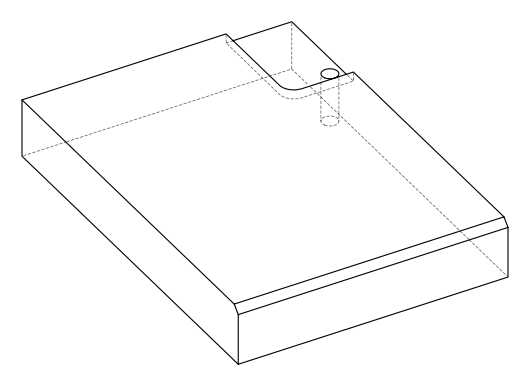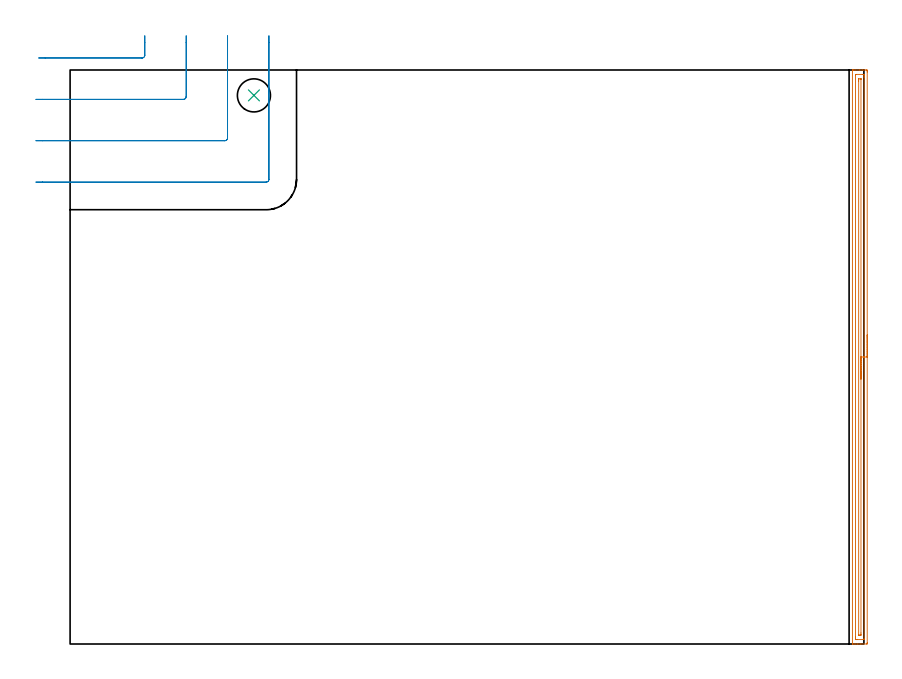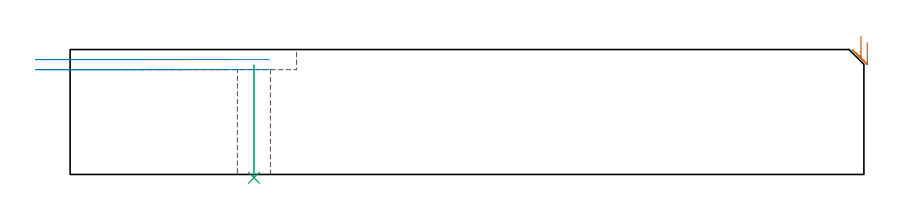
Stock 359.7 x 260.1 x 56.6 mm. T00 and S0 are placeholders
(PLAN: 3 operations, 2 tool changes, 8.6 min)
(1 AREA_MILL | FG_CHAMFER_SURFACE | UGT0205_001 | 6.42 min | 5841 mm3)
(2 MILL_CORNER_NOTCH_RECTANGULAR | CORNER_NOTCH_RECTANGULAR | UGT0201_107 | Follow Part, ap 6.25, ae 75% | 2.02 min | 58741 mm3)
(3 INDEXABLE_INSERT_DRILL_THROUGH_HOLE_FROM_SOLID | STEP1HOLE | UGT0302_001 | 0.21 min | 8379 mm3)
(TOOL UGT0205_001 | Chamfer Mill 20 x 3 x 45 deg. | D20 FL50 Z2)
(TOOL UGT0201_107 | End Mill 25 mm | D25 FL25 Z2)
(TOOL UGT0302_001 | Indexable Insert Drill 15mm | D15 PA180 FL50 Z2)
(OP 1 AREA_MILL)
G17 G21 G94 G90
T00 M6
G54
G17 G0 G90 X361.2 Y140.05 S1061 M3
G43 Z66.6 H0
Z59.9
G94 G1 Y140.012 Z59.028 F250.
Y139.898 Z58.163
Y139.709 Z57.312
Y139.447 Z56.48
Y139.113 Z55.674
Y138.71 Z54.9
Y138.241 Z54.164
Y137.71 Z53.472
Y137.121 Z52.829
Y136.478 Z52.24
Y135.786 Z51.708
Y135.05 Z51.24
Y134.276 Z50.837
Y133.47 Z50.503
Y132.638 Z50.241
Y131.786 Z50.052
Y130.922 Z49.938
Y130.05 Z49.9
Y0.609
X361.198 Y0.301
X361.193 Y0.01 Z49.903
X360.898 Y0. Z50.199
X358.285 Z52.809
X356.861 Z54.236
X355.673 Z55.422
X354.72 Z56.379
X354.61 Z56.482
X354.564 Y0.002 Z56.528
X354.503 Y0.01 Z56.588
X354.5 Y0.162 Z56.6
Y259.937
X354.502 Y260.09 Z56.588
X354.609 Y260.098 Z56.483
X354.72 Y260.1 Z56.379
X355.039 Z56.06
X355.673 Z55.422
X357.732 Z53.366
X359.156 Z51.939
X359.75 Z51.346
X360.621 Z50.476
X360.898 Y260.097 Z50.199
X361.193 Y260.09 Z49.903
X361.198 Y259.799 Z49.9
X361.2 Y259.491
Y259.181
Y130.05
X359.786 Z51.314
X359.785 Y2.394 Z51.315
X359.784 Y2.072 Z51.316
X359.782 Y2.032 Z51.318
X359.78 Y2.018 Z51.32
X359.77 Y2.01 Z51.33
X359.669 Y2.005 Z51.431
X359.54 Y2.001 Z51.56
X356.544 Y2. Z54.556
X356.056 Y2.002 Z55.044
X355.946 Y2.007 Z55.154
X355.926 Y2.009 Z55.174
X355.921 Y2.046 Z55.179
X355.918 Y2.144 Z55.182
X355.915 Y2.394 Z55.185
X355.914 Y3.04 Z55.186
Y3.287
X355.915 Y257.706 Z55.185
X355.916 Y258.028 Z55.184
X355.918 Y258.068 Z55.182
X355.92 Y258.082 Z55.18
X355.93 Y258.09 Z55.17
X356.031 Y258.095 Z55.069
X356.16 Y258.099 Z54.94
X359.156 Y258.1 Z51.944
X359.644 Y258.098 Z51.456
X359.754 Y258.093 Z51.346
X359.774 Y258.091 Z51.326
X359.779 Y258.054 Z51.321
X359.783 Y257.956 Z51.317
X359.785 Y257.706 Z51.315
X359.786 Y257.06 Z51.314
Y256.813
Y130.05
X358.372 Z52.728
Y4.984
X358.37 Y4.18 Z52.73
X358.369 Y4.094 Z52.731
X358.365 Y4.013 Z52.735
X358.285 Y4.01 Z52.815
X357.589 Y4.001 Z53.511
X357.415 Y4.003 Z53.685
X357.357 Y4.006 Z53.743
X357.34 Y4.009 Z53.76
X357.335 Y4.035 Z53.765
X357.331 Y4.092 Z53.769
X357.329 Y4.18 Z53.771
X357.328 Y255.116 Z53.772
X357.33 Y255.92 Z53.77
X357.331 Y256.006 Z53.769
X357.335 Y256.087 Z53.765
X357.415 Y256.09 Z53.685
X358.111 Y256.099 Z52.989
X358.285 Y256.097 Z52.815
X358.343 Y256.094 Z52.757
X358.36 Y256.091 Z52.74
X358.365 Y256.065 Z52.735
X358.369 Y256.008 Z52.731
X358.371 Y255.92 Z52.729
X358.372 Y130.05 Z52.728
Y129.178 Z52.766
Y128.313 Z52.88
Y127.462 Z53.069
Y126.63 Z53.331
Y125.824 Z53.665
Y125.05 Z54.068
Y124.314 Z54.537
Y123.622 Z55.068
Y122.979 Z55.657
Y122.39 Z56.301
Y121.858 Z56.993
Y121.39 Z57.728
Y120.987 Z58.502
Y120.653 Z59.308
Y120.391 Z60.14
Y120.202 Z60.992
Y120.088 Z61.857
Y120.05 Z62.728
G0 Z66.6
M5
M2
(OP 2 MILL_CORNER_NOTCH_RECTANGULAR)
G17 G21 G94 G90
T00 M6
G54
G17 G0 G90 X-14.249 Y265.55 S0 M3
G43 Z66.6 H0
Z52.05
G94 G1 X-11.249 F250.
X32.606 F500.
G3 X33.85 Y266.794 R1.25
G1 Y272.6
Y275.6 F250.
G0 Z66.6
X-15.5 Y246.8
Z52.05
G1 X-12.5
X51.356 F500.
G3 X52.6 Y248.044 R1.25
G1 Y272.6
Y275.6 F250.
G0 Z66.6
X-15.5 Y228.05
Z52.05
G1 X-12.5
X70.105 F500.
G3 X71.35 Y229.295 R1.25
G1 Y272.6
Y275.6 F250.
G0 Z66.6
X-15.5 Y209.3
Z52.05
G1 X-12.5
X88.855 F500.
G3 X90.1 Y210.545 R1.25
G1 Y272.6
Y275.6 F250.
G0 Z66.6
X-14.249 Y265.55
Z47.5
G1 X-11.249
X32.606 F500.
G3 X33.85 Y266.794 R1.25
G1 Y272.6
Y275.6 F250.
G0 Z66.6
X-15.5 Y246.8
Z47.5
G1 X-12.5
X51.356 F500.
G3 X52.6 Y248.044 R1.25
G1 Y272.6
Y275.6 F250.
G0 Z66.6
X-15.5 Y228.05
Z47.5
G1 X-12.5
X70.105 F500.
G3 X71.35 Y229.295 R1.25
G1 Y272.6
Y275.6 F250.
G0 Z66.6
X-15.5 Y209.3
Z47.5
G1 X-12.5
X88.855 F500.
G3 X90.1 Y210.545 R1.25
G1 Y272.6
Y275.6 F250.
G0 Z66.6
M5
M2
(OP 3 INDEXABLE_INSERT_DRILL_THROUGH_HOLE_FROM_SOLID)
G17 G21 G94 G90
T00 M6
G54
G17 G0 G90 X83.3 Y248.6 S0 M3
G43 Z66.6 H0
G94 G81 G98 Z-1.5 F250. R49.5
G80
M5
M2
